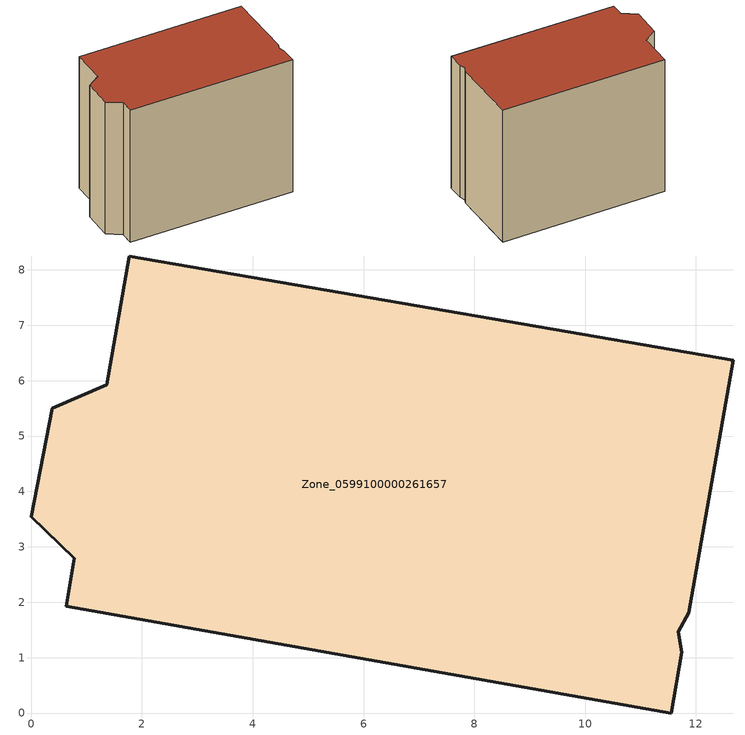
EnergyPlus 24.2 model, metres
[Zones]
Zone_0599100000261657
 floor ground (C_G): 0.63,1.93 0.78,2.79 0,3.54 0.38,5.5 1.36,5.93 1.77,8.25 12.68,6.37 11.87,1.81 11.68,1.46 11.75,1.1 11.55,0 z0
 wall outside (C_F): 0.78,2.79 0.63,1.93 11.55,0 11.75,1.1 11.68,1.46 11.87,1.81 12.68,6.37 1.77,8.25 1.36,5.93 0.38,5.5 0,3.54 0.78,2.79 z0:9.59
 roof outside (C_R): 11.68,1.46 11.87,1.81 12.68,6.37 1.77,8.25 1.36,5.93 0.38,5.5 0,3.54 0.78,2.79 0.63,1.93 11.55,0 11.75,1.1 z9.59
[BUILDING]
Pand.0599100000261657: North Axis=0; Terrain=City; Loads Convergence Tolerance Value=0.04; Temperature Convergence Tolerance Value=0.4; Solar Distribution=FullExterior; Maximum Number of Warmup Days=25; Minimum Number of Warmup Days=1
[Site:Location]
Rotterdam.The.Hague.AP_ZH_NLD Design_Conditions: Latitude=51.96; Longitude=4.45; Time Zone=1; Elevation=-4.5
[SITE:GROUNDTEMPERATURE:BUILDINGSURFACE]
18, 18, 18, 18, 18, 18, 18, 18, 18, 18, 18, 18
[MATERIAL] Thermal Absorptance=0.9; Solar Absorptance=0.7; Visible Absorptance=0.7
Name | Roughness | Thickness | Conductivity | Density | Specific Heat
G.TI.1946 | MediumSmooth | 0.15 | 1 | 540 | 1210
F.TI.1946 | Rough | 0.3 | 0.857143 | 1920 | 840
R.TI.1946 | MediumRough | 0.2 | 0.1 | 1500 | 1000
[CONSTRUCTION]
C_G: G.TI.1946
C_F: F.TI.1946
C_R: R.TI.1946
[ZONE]
Zone_0599100000261657: Type=1; Multiplier=1; Ceiling Height=Autocalculate; Volume=Autocalculate; Floor Area=autocalculate; Part of Total Floor Area=Yes
[ZONEINFILTRATION:DESIGNFLOWRATE]
Infil_Zone_0599100000261657: Zone or ZoneList or Space or SpaceList=Zone_0599100000261657; Schedule=AlwaysOn; Design Flow Rate Calculation Method=Flow/Area; Flow Rate per Floor Area=0.003; Constant Term Coefficient=1; Temperature Term Coefficient=0; Velocity Term Coefficient=0; Velocity Squared Term Coefficient=0
[HVACTEMPLATE:ZONE:IDEALLOADSAIRSYSTEM]
Zone_0599100000261657: Maximum Heating Supply Air Temperature=50; Minimum Cooling Supply Air Temperature=13; Maximum Heating Supply Air Humidity Ratio=0.0156; Minimum Cooling Supply Air Humidity Ratio=0.0077; Heating Limit=NoLimit; Cooling Limit=NoLimit; Dehumidification Control Type=ConstantSensibleHeatRatio; Cooling Sensible Heat Ratio=0.7; Dehumidification Setpoint=60; Humidification Control Type=None; Humidification Setpoint=30; Outdoor Air Method=None; Outdoor Air Flow Rate per Person=0.00944; Outdoor Air Flow Rate per Zone Floor Area=0; Outdoor Air Flow Rate per Zone=0; Demand Controlled Ventilation Type=None; Outdoor Air Economizer Type=NoEconomizer; Heat Recovery Type=None; Sensible Heat Recovery Effectiveness=0.7; Latent Heat Recovery Effectiveness=0.65
[ZONECONTROL:THERMOSTAT]
ThermostatControl_Zone_0599100000261657: Zone or ZoneList=Zone_0599100000261657; Control Type Schedule=DualSetpointControlType; Control 1=Thermostat_Zone_0599100000261657; Temperature Difference Between Cutout And Setpoint=0
[THERMOSTATSETPOINT:DUALSETPOINT]
Thermostat_Zone_0599100000261657: Heating Setpoint Temperature Schedule=HeatingSetpoint_Zone_0599100000261657; Cooling Setpoint Temperature Schedule=CoolingSetpoint_Zone_0599100000261657
[SCHEDULE:COMPACT]
HeatingSetpoint_Zone_0599100000261657: Through: 12/31, For: AllDays, Until: 24:00, 21
CoolingSetpoint_Zone_0599100000261657: Through: 12/31, For: AllDays, Until: 24:00, 24
DualSetpointControlType: Through: 12/31, For: AllDays, Until: 24:00, 4
AlwaysOn: Through: 12/31, For: AllDays, Until: 24:00, 1
